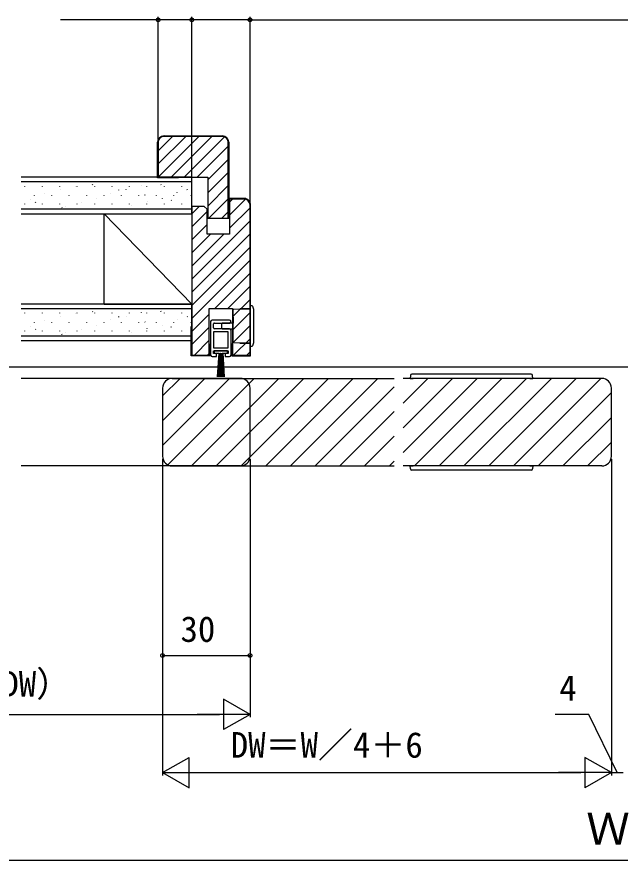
# Model space of a CAD drawing. Units: millimetres, scale not verified. Extents: x -525 to 525, y -783 to 779.
# Drawn here: x -70.9 to 136.1, y 168.9 to 458.1 of the extents above; entities that cross this region are included whole.
import ezdxf
from ezdxf.enums import TextEntityAlignment as Align

# ---------------------------------------------------------------- set-up
doc = ezdxf.new("R2010")
doc.units = ezdxf.units.MM
doc.header["$LTSCALE"] = 4
for name, color, linetype in [('0-5_YKK_12', 2, 'Continuous'), ('0-6_YKK_13', 4, 'Continuous'), ('0-8_YKK_D', 6, 'Continuous'), ('0-A_YSS_K', 3, 'Continuous'), ('0-B_YSS_KE', 3, 'Continuous')]:
    doc.layers.add(name, color=color, linetype=linetype)
doc.styles.add('ＭＳ ゴシック', font='')
doc.styles.get('ＭＳ ゴシック').set_extended_font_data('MS Gothic')

msp = doc.modelspace()

# ---------------------------------------------------------------- linework, layer by layer
at = {"layer": '0-5_YKK_12'}
for p, q in [((-199.848, 338.118), (473.522, 338.118)), ((5.838, 334.118), (-69.362, 334.118)), ((-20.862, 328.118), (-14.862, 334.118)), ((-20.862, 319.633), (-6.377, 334.118)), ((-20.862, 311.148), (2.109, 334.118)), ((-19.051, 304.473), (10.594, 334.118)), ((-17.562, 334.118), (58.638, 334.118)), ((-10.921, 304.118), (19.079, 334.118)), ((-2.436, 304.118), (27.564, 334.118)), ((6.05, 304.118), (36.05, 334.118)), ((14.535, 304.118), (44.535, 334.118)), ((23.02, 304.118), (53.02, 334.118)), ((129.838, 334.118), (61.638, 334.118)), ((61.638, 325.633), (70.123, 334.118)), ((61.638, 317.148), (78.609, 334.118)), ((61.638, 308.662), (87.094, 334.118)), ((65.579, 304.118), (95.579, 334.118)), ((74.064, 304.118), (104.064, 334.118)), ((82.55, 304.118), (112.55, 334.118)), ((91.035, 304.118), (121.035, 334.118)), ((99.52, 304.118), (129.52, 334.118)), ((-20.862, 330.818), (-20.862, 307.418)), ((9.138, 307.418), (9.138, 330.818)), ((31.506, 304.118), (58.638, 331.251)), ((133.138, 307.418), (133.138, 330.818)), ((108.006, 304.118), (133.138, 329.251)), ((39.991, 304.118), (58.638, 322.765)), ((116.491, 304.118), (133.138, 320.765)), ((48.476, 304.118), (58.638, 314.28)), ((124.976, 304.118), (133.138, 312.28)), ((5.838, 304.118), (-69.362, 304.118)), ((-17.562, 304.118), (58.638, 304.118)), ((56.961, 304.118), (58.638, 305.795)), ((129.838, 304.118), (61.638, 304.118))]:
    msp.add_line(p, q, dxfattribs=at)
for centre, start, end in [((-17.562, 330.818), 90, 180), ((5.838, 330.818), 0, 90), ((129.838, 330.818), 0, 90), ((-17.562, 307.418), 180, 270), ((5.838, 307.418), 270, 0), ((129.838, 307.418), 270, 0)]:
    msp.add_arc(centre, 3.3, start, end, dxfattribs=at)
at = {"layer": '0-6_YKK_13'}
for p, q in [((9.338, 359.118), (9.719, 359.118)), ((9.338, 345.118), (9.338, 359.118)), ((10.005, 358.91), (10.338, 357.868)), ((3.338, 357.614), (3.643, 357.919)), ((3.643, 357.919), (9.338, 358.018)), ((5.614, 357.953), (5.703, 357.997)), ((5.879, 358.066), (9.338, 358.066)), ((10.338, 357.868), (10.338, 357.612)), ((10.338, 357.612), (10.338, 346.625)), ((-4.362, 353.618), (-4.362, 342.118)), ((2.138, 354.118), (-3.862, 354.118)), ((-3.062, 353.118), (2.138, 353.118)), ((3.338, 353.111), (-0.367, 353.054)), ((3.338, 355.118), (3.338, 353.111)), ((-3.362, 351.418), (-3.362, 352.818)), ((-3.362, 350.118), (-3.362, 344.618)), ((1.638, 350.118), (-3.362, 350.118)), ((2.138, 351.118), (-3.062, 351.118)), ((-0.662, 352.754), (-0.662, 351.483)), ((-0.367, 351.183), (3.338, 351.118)), ((1.638, 344.618), (1.638, 350.118)), ((2.638, 342.118), (2.638, 350.618)), ((-3.362, 344.618), (1.638, 344.618)), ((3.338, 346.623), (3.338, 346.866)), ((3.643, 346.318), (3.338, 346.623)), ((9.338, 346.218), (3.643, 346.318)), ((5.614, 346.283), (5.703, 346.239)), ((5.879, 346.171), (9.338, 346.171)), ((9.719, 345.118), (9.338, 345.118)), ((10.338, 346.368), (10.005, 345.327)), ((10.338, 346.625), (10.338, 346.368)), ((105.576, 335.618), (64.7, 335.618)), ((105.14, 334.118), (65.136, 334.118)), ((105.14, 334.118), (106.138, 334.118)), ((106.138, 334.118), (106.075, 335.149)), ((105.14, 304.118), (65.136, 304.118)), ((85.138, 304.118), (85.138, 304.113)), ((105.14, 304.118), (106.138, 304.118)), ((106.138, 304.118), (106.075, 303.088)), ((105.576, 302.618), (64.7, 302.618))]:
    msp.add_line(p, q, dxfattribs=at)
for points in [[(3.338, 346.866), (3.338, 357.371), (3.338, 357.614)], [(5.703, 357.997), (5.77, 358.029), (5.833, 358.054), (5.879, 358.065)], [(5.703, 346.239), (5.77, 346.208), (5.833, 346.182), (5.879, 346.172)], [(-3.862, 341.618), (-2.362, 341.618), (-2.362, 342.618), (-3.362, 342.618), (-3.362, 343.618), (1.638, 343.618), (1.638, 342.618), (0.638, 342.618), (0.638, 341.618), (2.138, 341.618)], [(1.388, 343.618), (-3.112, 343.618), (-3.112, 342.818), (-1.612, 342.818), (-2.112, 334.618)], [(-1.512, 342.818), (-1.472, 342.818), (-1.9, 334.618)], [(-1.372, 342.818), (-1.332, 342.818), (-1.688, 334.618)], [(-1.232, 342.818), (-1.192, 342.818), (-1.477, 334.618)], [(-1.092, 342.818), (-1.052, 342.818), (-1.265, 334.618)], [(-0.952, 342.818), (-0.912, 342.818), (-1.038, 334.618)], [(-0.686, 334.618), (-0.812, 342.818), (-0.772, 342.818)], [(-0.459, 334.618), (-0.672, 342.818), (-0.632, 342.818)], [(-0.247, 334.618), (-0.532, 342.818), (-0.492, 342.818)], [(-0.035, 334.618), (-0.392, 342.818), (-0.352, 342.818)], [(0.176, 334.618), (-0.252, 342.818), (-0.212, 342.818)], [(0.388, 334.618), (-0.112, 342.818), (1.388, 342.818), (1.388, 343.618)], [(64.201, 335.149), (64.138, 334.118), (65.136, 334.118)], [(64.201, 303.088), (64.138, 304.118), (65.136, 304.118)]]:
    msp.add_lwpolyline(points, dxfattribs=at)
for centre, radius, start, end in [((9.719, 358.818), 0.3, 17.74467, 90), ((-3.862, 353.618), 0.5, 90, 180), ((-3.062, 352.818), 0.3, 90, 180), ((-0.362, 352.754), 0.3, 91, 180), ((2.138, 353.618), 0.5, 270, 90), ((-3.062, 351.418), 0.3, 180, 270), ((-0.362, 351.483), 0.3, 180, 269), ((2.138, 350.618), 0.5, 0, 90), ((9.719, 345.418), 0.3, 270, 342.25533), ((-3.862, 342.118), 0.5, 180, 270), ((2.138, 342.118), 0.5, 270, 0), ((64.7, 335.118), 0.5, 90, 176.5), ((105.576, 335.118), 0.5, 3.5, 90), ((64.7, 303.118), 0.5, 183.5, 270), ((105.576, 303.118), 0.5, 270, 356.5)]:
    msp.add_arc(centre, radius, start, end, dxfattribs=at)
at = {"layer": '0-8_YKK_D'}
for p, q in [((-22.362, 416.117), (-22.362, 458.118)), ((-10.862, 394.118), (-10.862, 458.118)), ((-10.862, 404.117), (-10.862, 458.118)), ((9.138, 457.118), (-10.862, 457.118)), ((9.138, 394.618), (9.138, 458.118)), ((9.138, 392.118), (9.138, 458.118)), ((9.138, 457.118), (261.138, 457.118)), ((-20.862, 306.418), (-20.862, 197.919)), ((-20.862, 306.418), (-20.862, 238.118)), ((9.138, 306.418), (9.138, 217.919)), ((9.138, 306.418), (9.138, 238.118)), ((133.138, 306.418), (133.138, 197.919)), ((133.138, 306.418), (133.138, 197.919)), ((-20.862, 239.118), (9.138, 239.118)), ((9.138, 218.919), (0.045, 224.169)), ((0.045, 224.169), (0.045, 213.669)), ((-133.362, 218.919), (-1.362, 218.919)), ((9.138, 218.919), (-9.048, 218.919)), ((9.138, 218.919), (0.045, 213.669)), ((-20.862, 198.919), (-11.769, 204.169)), ((-11.769, 193.669), (-11.769, 204.169)), ((133.138, 198.919), (124.045, 204.169)), ((124.045, 204.169), (124.045, 193.669)), ((-20.862, 198.919), (-11.769, 193.669)), ((-20.862, 198.919), (-2.675, 198.919)), ((-10.362, 198.919), (122.638, 198.919)), ((133.138, 198.919), (114.952, 198.919)), ((133.138, 198.919), (124.045, 193.669)), ((133.138, 198.919), (137.138, 198.919)), ((-149.862, 168.919), (420.138, 168.919))]:
    msp.add_line(p, q, dxfattribs=at)
for points in [[(-10.862, 457.118), (-22.362, 457.118), (-55.912, 457.118)], [(135.138, 198.919), (125.45, 218.919), (113.882, 218.919)]]:
    msp.add_lwpolyline(points, dxfattribs=at)
for centre in [(-22.362, 457.118), (-10.862, 457.118), (-10.862, 457.118), (9.138, 457.118), (9.138, 457.118), (-20.862, 239.118), (9.138, 239.118)]:
    msp.add_circle(centre, 0.637, dxfattribs=at)
at = {"layer": '0-A_YSS_K'}
for p, q in [((-22.362, 412.169), (-17.414, 417.117)), ((-22.362, 407.679), (-12.924, 417.117)), ((-22.362, 403.189), (-8.434, 417.117)), ((-17.944, 403.117), (-3.944, 417.117)), ((-13.454, 403.117), (0.397, 416.968)), ((-8.964, 403.117), (1.638, 413.719)), ((-5.362, 402.229), (1.638, 409.229)), ((-10.862, 403.118), (-69.362, 403.118)), ((-5.362, 397.739), (1.638, 404.739)), ((-69.362, 401.618), (-10.862, 401.618)), ((-68.068, 399.961), (-68.068, 400.061)), ((-62.088, 399.961), (-62.088, 400.061)), ((-56.108, 399.961), (-56.108, 400.061)), ((-50.751, 400.006), (-50.758, 400.025)), ((-50.128, 399.961), (-50.128, 400.061)), ((-44.823, 400.418), (-44.933, 400.585)), ((-44.148, 399.961), (-44.148, 400.061)), ((-38.168, 399.961), (-38.168, 400.061)), ((-32.188, 399.961), (-32.188, 400.061)), ((-28.078, 400.159), (-28.084, 400.178)), ((-26.208, 399.961), (-26.208, 400.061)), ((-21.363, 400.49), (-21.474, 400.657)), ((-20.228, 399.961), (-20.228, 400.061)), ((-14.248, 399.961), (-14.248, 400.061)), ((-5.362, 393.248), (1.638, 400.248)), ((-64.838, 396.731), (-64.838, 396.831)), ((-61.233, 397.516), (-61.24, 397.535)), ((-58.858, 396.731), (-58.858, 396.831)), ((-56.009, 398.808), (-56.015, 398.827)), ((-52.878, 396.731), (-52.878, 396.831)), ((-46.898, 396.731), (-46.898, 396.831)), ((-40.918, 396.731), (-40.918, 396.831)), ((-38.56, 397.669), (-38.566, 397.688)), ((-35.816, 398.649), (-35.927, 398.816)), ((-34.938, 396.731), (-34.938, 396.831)), ((-33.335, 398.961), (-33.342, 398.98)), ((-28.958, 396.731), (-28.958, 396.831)), ((-26.81, 396.881), (-26.92, 397.047)), ((-22.978, 396.731), (-22.978, 396.831)), ((-16.998, 396.731), (-16.998, 396.831)), ((-15.886, 397.823), (-15.893, 397.841)), ((-12.357, 398.721), (-12.467, 398.888)), ((-11.018, 396.731), (-11.018, 396.831)), ((-68.068, 393.881), (-68.068, 393.981)), ((-66.224, 395.564), (-66.23, 395.583)), ((-64.313, 394.351), (-64.424, 394.517)), ((-62.088, 393.881), (-62.088, 393.981)), ((-56.108, 393.881), (-56.108, 393.981)), ((-50.128, 393.881), (-50.128, 393.981)), ((-48.808, 394.52), (-48.815, 394.539)), ((-44.148, 393.881), (-44.148, 393.981)), ((-43.55, 395.717), (-43.557, 395.736)), ((-38.168, 393.881), (-38.168, 393.981)), ((-32.188, 393.881), (-32.188, 393.981)), ((-31.359, 393.381), (-31.366, 393.4)), ((-26.208, 393.881), (-26.208, 393.981)), ((-26.135, 394.673), (-26.142, 394.692)), ((-20.877, 395.871), (-20.884, 395.89)), ((-20.228, 393.881), (-20.228, 393.981)), ((-17.803, 395.112), (-17.914, 395.278)), ((-14.248, 393.881), (-14.248, 393.981)), ((-5.003, 389.117), (1.638, 395.758)), ((2.138, 394.626), (3.13, 395.618)), ((2.138, 390.136), (7.573, 395.571)), ((-10.862, 392.118), (-69.362, 392.118)), ((-55.307, 392.582), (-55.417, 392.749)), ((-54.033, 393.228), (-54.039, 393.246)), ((-40.862, 390.618), (-10.862, 390.618)), ((-10.862, 390.606), (-8.35, 393.118)), ((-10.862, 386.116), (-5.562, 391.416)), ((-10.862, 390.618), (-10.862, 359.618)), ((-0.513, 389.117), (1.638, 391.268)), ((2.138, 385.646), (9.138, 392.646)), ((-10.862, 368.156), (9.138, 388.156)), ((-10.862, 381.626), (-5.562, 386.926)), ((-10.862, 363.666), (9.138, 383.666)), ((-10.862, 377.136), (-4.38, 383.618)), ((-10.862, 372.646), (0.11, 383.618)), ((-10.862, 359.176), (9.138, 379.176)), ((-10.862, 354.685), (9.138, 374.685)), ((-2.939, 358.118), (9.138, 370.195)), ((1.551, 358.118), (9.138, 365.705)), ((-10.862, 359.618), (-69.362, 359.618)), ((-40.862, 359.618), (-10.862, 359.618)), ((3.138, 355.215), (9.138, 361.215)), ((-69.362, 358.118), (-10.862, 358.118)), ((-68.068, 356.461), (-68.068, 356.561)), ((-62.088, 356.461), (-62.088, 356.561)), ((-56.108, 356.461), (-56.108, 356.561)), ((-50.751, 356.506), (-50.758, 356.525)), ((-50.128, 356.461), (-50.128, 356.561)), ((-44.823, 356.918), (-44.933, 357.085)), ((-44.148, 356.461), (-44.148, 356.561)), ((-38.168, 356.461), (-38.168, 356.561)), ((-32.188, 356.461), (-32.188, 356.561)), ((-28.078, 356.659), (-28.084, 356.678)), ((-26.208, 356.461), (-26.208, 356.561)), ((-21.363, 356.99), (-21.474, 357.157)), ((-20.228, 356.461), (-20.228, 356.561)), ((-14.248, 356.461), (-14.248, 356.561)), ((-10.862, 350.195), (-4.862, 356.195)), ((3.138, 350.725), (9.138, 356.725)), ((-64.838, 353.231), (-64.838, 353.331)), ((-61.233, 354.016), (-61.24, 354.035)), ((-58.858, 353.231), (-58.858, 353.331)), ((-56.009, 355.308), (-56.015, 355.327)), ((-52.878, 353.231), (-52.878, 353.331)), ((-46.898, 353.231), (-46.898, 353.331)), ((-40.918, 353.231), (-40.918, 353.331)), ((-38.56, 354.169), (-38.566, 354.188)), ((-35.816, 355.149), (-35.927, 355.316)), ((-34.938, 353.231), (-34.938, 353.331)), ((-33.335, 355.461), (-33.342, 355.48)), ((-28.958, 353.231), (-28.958, 353.331)), ((-26.81, 353.381), (-26.92, 353.547)), ((-22.978, 353.231), (-22.978, 353.331)), ((-16.998, 353.231), (-16.998, 353.331)), ((-15.886, 354.323), (-15.893, 354.341)), ((-12.357, 355.221), (-12.467, 355.388)), ((-11.018, 353.231), (-11.018, 353.331)), ((-68.068, 350.381), (-68.068, 350.481)), ((-66.224, 352.064), (-66.23, 352.083)), ((-64.313, 350.851), (-64.424, 351.017)), ((-62.088, 350.381), (-62.088, 350.481)), ((-56.108, 350.381), (-56.108, 350.481)), ((-50.128, 350.381), (-50.128, 350.481)), ((-48.808, 351.02), (-48.815, 351.039)), ((-44.148, 350.381), (-44.148, 350.481)), ((-43.55, 352.217), (-43.557, 352.236)), ((-38.168, 350.381), (-38.168, 350.481)), ((-32.188, 350.381), (-32.188, 350.481)), ((-26.208, 350.381), (-26.208, 350.481)), ((-26.135, 351.173), (-26.142, 351.192)), ((-20.877, 352.371), (-20.884, 352.39)), ((-20.228, 350.381), (-20.228, 350.481)), ((-17.803, 351.612), (-17.914, 351.778)), ((-14.248, 350.381), (-14.248, 350.481)), ((-10.862, 345.705), (-4.862, 351.705)), ((3.138, 346.235), (9.138, 352.235)), ((-10.862, 348.618), (-69.362, 348.618)), ((-55.307, 349.082), (-55.417, 349.249)), ((-54.033, 349.728), (-54.039, 349.746)), ((-31.359, 349.881), (-31.366, 349.9)), ((-9.959, 342.118), (-4.862, 347.215)), ((3.512, 342.118), (9.138, 347.745)), ((-5.468, 342.118), (-4.862, 342.725)), ((8.002, 342.118), (9.138, 343.255))]:
    msp.add_line(p, q, dxfattribs=at)
for points in [[(-69.362, 390.618), (-10.862, 390.618), (-10.862, 403.118)], [(-40.862, 359.618), (-40.862, 390.618), (-10.862, 359.618)], [(-69.362, 347.118), (-10.862, 347.118), (-10.862, 359.618)]]:
    msp.add_lwpolyline(points, dxfattribs=at)
at = {"layer": '0-B_YSS_KE'}
for p, q in [((-20.362, 417.317), (-0.362, 417.317)), ((-0.362, 417.117), (-20.362, 417.117)), ((7.138, 395.818), (1.938, 395.818)), ((9.138, 342.118), (9.138, 393.618))]:
    msp.add_line(p, q, dxfattribs=at)
for points in [[(-15.362, 403.117), (-15.362, 402.917), (-22.562, 402.917), (-22.562, 415.117)], [(-22.362, 415.117), (-22.362, 403.117), (-5.362, 403.117), (-5.362, 389.117)], [(-5.362, 389.117), (1.638, 389.117), (1.638, 415.117)], [(1.838, 415.117), (1.838, 388.917), (-3.362, 388.917), (-3.362, 389.117)], [(7.138, 395.618), (2.138, 395.618), (2.138, 383.618), (-5.562, 383.618), (-5.562, 392.118), (-6.562, 393.118), (-10.862, 393.118), (-10.862, 342.118), (-4.862, 342.118), (-4.862, 358.118), (3.138, 358.118), (3.138, 342.118), (9.138, 342.118)], [(1.938, 395.818), (1.938, 388.818), (2.138, 388.818)], [(3.138, 345.918), (2.938, 345.918), (2.938, 341.918), (9.338, 341.918), (9.338, 393.618)], [(-4.862, 345.918), (-4.662, 345.918), (-4.662, 341.918), (-11.062, 341.918), (-11.062, 351.918), (-10.862, 351.918)]]:
    msp.add_lwpolyline(points, dxfattribs=at)
for centre, radius, start, end in [((-20.362, 415.117), 2.2, 90, 180), ((-20.362, 415.117), 2, 90, 180), ((-0.362, 415.117), 2.2, 0, 90), ((-0.362, 415.117), 2, 0, 90), ((7.138, 393.618), 2.2, 359.99998, 90.00002), ((7.138, 393.618), 2, 0.00001, 89.99999)]:
    msp.add_arc(centre, radius, start, end, dxfattribs=at)

# ---------------------------------------------------------------- texts
at = {"layer": '0-8_YKK_D', "style": 'ＭＳ ゴシック'}
for s, height, p in [('30', 8.798, (-14.726, 241.118)), ('（DW）', 8.798, (-88.191, 222.351)), ('4', 8.798, (115.268, 220.919)), ('DW＝W／4＋6', 8.798, (2.513, 201.397)), ('Ｗ', 11, (124.485, 170.919))]:
    msp.add_text(s, height=height, dxfattribs=at).set_placement(p, align=Align.BOTTOM_LEFT)

doc.saveas('drawing.dxf')
